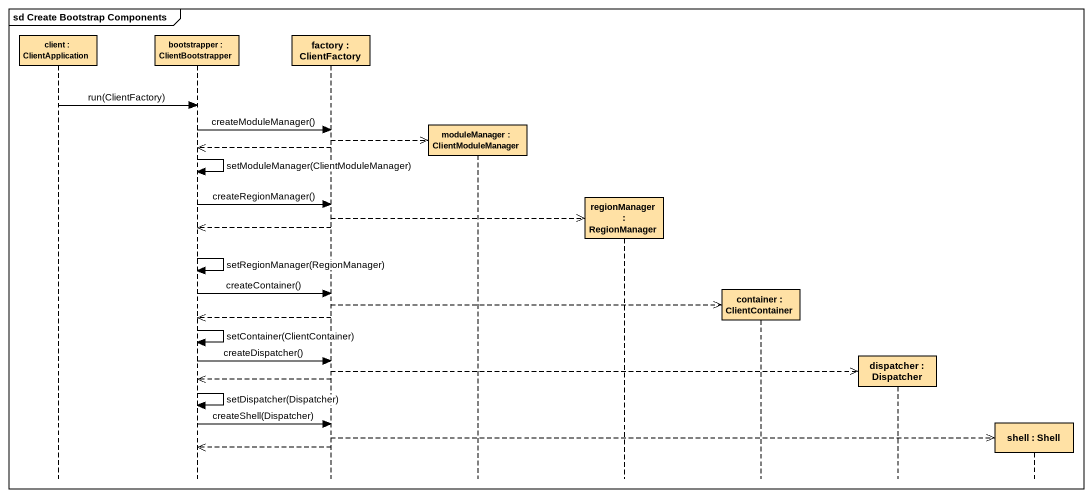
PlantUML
@startuml
mainframe sd Create Bootstrap Components
hide footbox
participant "client : ClientApplication" as client #FFE1A5
participant "bootstrapper : ClientBootstrapper" as bootstrapper #FFE1A5
participant "factory : ClientFactory" as factory #FFE1A5
participant "moduleManager : ClientModuleManager" as moduleManager #FFE1A5
participant "regionManager : RegionManager" as regionManager #FFE1A5
participant "container : ClientContainer" as container #FFE1A5
participant "dispatcher : Dispatcher" as dispatcher #FFE1A5
participant "shell : Shell" as shell #FFE1A5

client -> bootstrapper : run(ClientFactory)
bootstrapper -> factory : createModuleManager()
factory -->> moduleManager **
factory -->> bootstrapper
bootstrapper -> bootstrapper : setModuleManager(ClientModuleManager)
bootstrapper -> factory : createRegionManager()
factory -->> regionManager **
factory -->> bootstrapper
bootstrapper -> bootstrapper : setRegionManager(RegionManager)
bootstrapper -> factory : createContainer()
factory -->> container **
factory -->> bootstrapper
bootstrapper -> bootstrapper : setContainer(ClientContainer)
bootstrapper -> factory : createDispatcher()
factory -->> dispatcher **
factory -->> bootstrapper
bootstrapper -> bootstrapper : setDispatcher(Dispatcher)
bootstrapper -> factory : createShell(Dispatcher)
factory -->> shell **
factory -->> bootstrapper
@enduml
